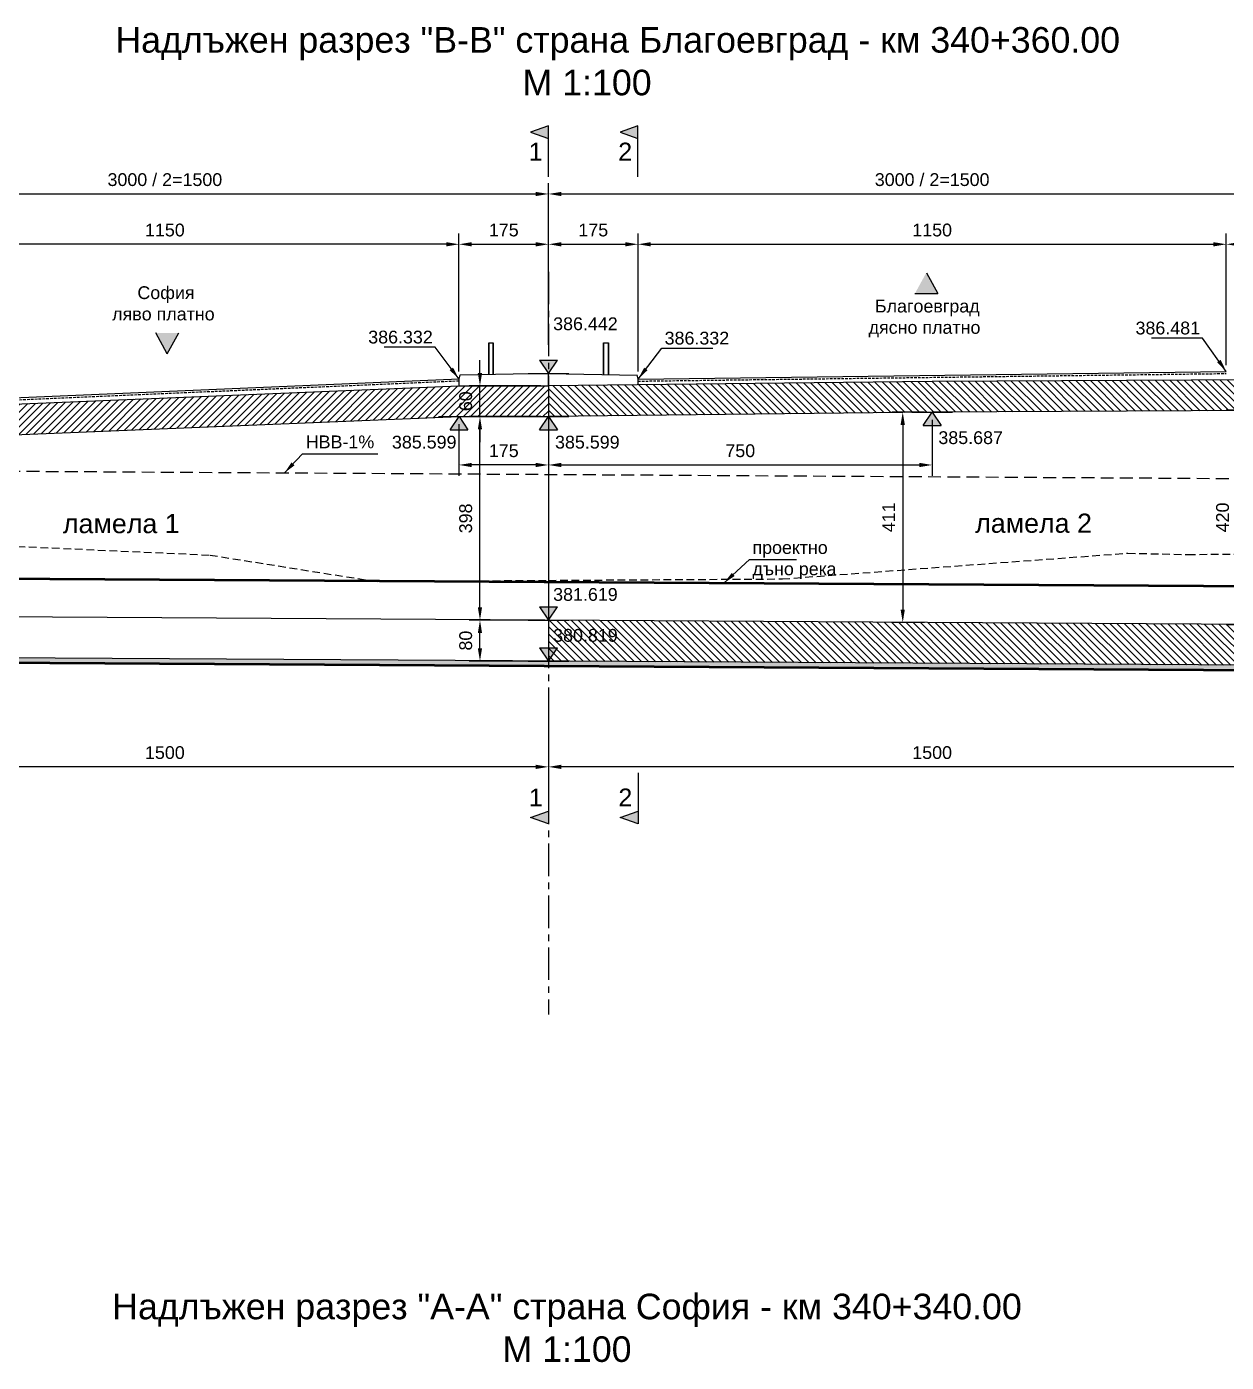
# Model space of a CAD drawing. Header units: centimetres. Extents: x 8495135 to 959133560, y 4530079 to 463453963.
# Drawn here: x 958978778 to 958981123, y 463416057 to 463418668 of the extents above; entities that cross this region are included whole.
import ezdxf
from ezdxf.enums import TextEntityAlignment as Align

# ---------------------------------------------------------------- set-up
doc = ezdxf.new("R2010")
doc.units = ezdxf.units.CM
doc.header["$LTSCALE"] = 0.1
for name, pattern in [('CENTER', [50.8, 31.75, -6.35, 6.35, -6.35]), ('CONTINU', [0]), ('DASHED', [0.75, 0.5, -0.25])]:
    doc.linetypes.add(name, pattern=pattern)
doc.layers.add('31_VERT_ALIGNM', color=1, linetype='Continuous', lineweight=50)
doc.layers.add('br_text', color=2, linetype='Continuous', lineweight=35)
for name, color, linetype in [('40_ROADWAY', 1, 'Continuous'), ('br_dimension', 1, 'Continuous'), ('br_hatch', 9, 'Continuous'), ('br_hatch_dark', 8, 'Continuous'), ('br_view_yellow', 2, 'Continuous'), ('hatch', 253, 'Continuous'), ('Kustendilska voda', 12, 'Continuous')]:
    doc.layers.add(name, color=color, linetype=linetype)
doc.styles.add('1-10 cm', font='arial.ttf', dxfattribs={"height": 2.5})
doc.styles.add('1-50 cm', font='arial.ttf', dxfattribs={"height": 12.5})
doc.styles.add('MM 1 to 100', font='arial.ttf', dxfattribs={"height": 25})
doc.styles.add('MM 1 to 150', font='arial.ttf', dxfattribs={"height": 37.5})
doc.styles.add('MM_ARIAL', font='arial.ttf')
doc.dimstyles.new('MM DIM 1 to 100', dxfattribs={"dimscale": 10, "dimtxt": 2.5, "dimasz": 2.5, "dimexe": 2.1, "dimexo": 1.5, "dimgap": 1.5, "dimtad": 1, "dimdec": 0, "dimdsep": 46, "dimtxsty": 'MM_ARIAL', "dimcen": 3, "dimclrd": 1, "dimclre": 1, "dimclrt": 7, "dimaunit": 2, "dimadec": 1, "dimazin": 0, "dimtp": 100, "dimtm": 3, "dimtfac": 1, "dimtdec": 0, "dimtix": 1, "dimtmove": 0, "dimatfit": 3, "dimfxl": 0, "dimtolj": 1, "dimtzin": 0, "dimarcsym": 0})

# ---------------------------------------------------------------- blocks, each defined once
blk = doc.blocks.new('*U239')
at = {"ltscale": 0.5}
blk.add_hatch(color=256, dxfattribs=at).paths.add_polyline_path([(-26.2, 39), (0, 0), (26.2, 39)])
for p, q in [((-60, 0), (0, 0)), ((-26.2, 39), (26.2, 39)), ((-26.2, 39), (0, 0)), ((0, 0), (26.2, 39)), ((0, 0), (60, 0))]:
    blk.add_line(p, q, dxfattribs=at)
at = {"color": 7, "ltscale": 0.5, "style": '1-10 cm'}
blk.add_attdef('1', text='', height=37.5, dxfattribs=at).set_placement((108.2, 127), align=Align.CENTER)
blk = doc.blocks.new('*D553')
at = {"layer": 'br_dimension', "color": 1, "linetype": 'ByBlock', "lineweight": -2, "ltscale": 3, "transparency": 16777216}
for p, q in [((958978473.3, 463417952.3), (958978473.3, 463418263.4)), ((958979623.3, 463417993.9), (958979623.3, 463418263.4)), ((958979598.3, 463418242.4), (958978498.3, 463418242.4))]:
    blk.add_line(p, q, dxfattribs=at)
at = {"layer": 'br_dimension', "color": 1, "linetype": 'ByBlock', "ltscale": 3, "transparency": 16777216}
for points in [[(958978498.3, 463418246.5), (958978498.3, 463418238.2), (958978473.3, 463418242.4)], [(958979598.3, 463418246.5), (958979598.3, 463418238.2), (958979623.3, 463418242.4)]]:
    blk.add_solid(points, dxfattribs=at)
at = {"layer": 'br_dimension', "color": 7, "linetype": 'ByBlock', "ltscale": 3, "transparency": 16777216, "insert": (958979048.3, 463418270.1), "char_height": 25, "attachment_point": 5, "style": 'MM_ARIAL'}
blk.add_mtext('\\A1;1150', dxfattribs=at)
blk = doc.blocks.new('*D554')
at = {"layer": 'br_dimension', "color": 1, "linetype": 'ByBlock', "lineweight": -2, "ltscale": 3, "transparency": 16777216}
for p, q in [((958979623.3, 463417993.9), (958979623.3, 463418263.4)), ((958979798.3, 463418046.1), (958979798.3, 463418263.4)), ((958979648.3, 463418242.4), (958979773.3, 463418242.4))]:
    blk.add_line(p, q, dxfattribs=at)
at = {"layer": 'br_dimension', "color": 1, "linetype": 'ByBlock', "ltscale": 3, "transparency": 16777216}
for points in [[(958979648.3, 463418246.5), (958979648.3, 463418238.2), (958979623.3, 463418242.4)], [(958979773.3, 463418246.5), (958979773.3, 463418238.2), (958979798.3, 463418242.4)]]:
    blk.add_solid(points, dxfattribs=at)
at = {"layer": 'br_dimension', "color": 7, "linetype": 'ByBlock', "ltscale": 3, "transparency": 16777216, "insert": (958979710.8, 463418270.1), "char_height": 25, "attachment_point": 5, "style": 'MM_ARIAL'}
blk.add_mtext('\\A1;175', dxfattribs=at)
blk = doc.blocks.new('*D555')
at = {"layer": 'br_dimension', "color": 1, "linetype": 'ByBlock', "lineweight": -2, "ltscale": 3, "transparency": 16777216}
for p, q in [((958979798.3, 463418046.1), (958979798.3, 463418263.4)), ((958979973.3, 463417993.9), (958979973.3, 463418263.4)), ((958979823.3, 463418242.4), (958979948.3, 463418242.4))]:
    blk.add_line(p, q, dxfattribs=at)
at = {"layer": 'br_dimension', "color": 1, "linetype": 'ByBlock', "ltscale": 3, "transparency": 16777216}
for points in [[(958979823.3, 463418246.5), (958979823.3, 463418238.2), (958979798.3, 463418242.4)], [(958979948.3, 463418246.5), (958979948.3, 463418238.2), (958979973.3, 463418242.4)]]:
    blk.add_solid(points, dxfattribs=at)
at = {"layer": 'br_dimension', "color": 7, "linetype": 'ByBlock', "ltscale": 3, "transparency": 16777216, "insert": (958979885.8, 463418270.1), "char_height": 25, "attachment_point": 5, "style": 'MM_ARIAL'}
blk.add_mtext('\\A1;175', dxfattribs=at)
blk = doc.blocks.new('*D556')
at = {"layer": 'br_dimension', "color": 1, "linetype": 'ByBlock', "lineweight": -2, "ltscale": 3, "transparency": 16777216}
for p, q in [((958979783.3, 463417507.6), (958979643.3, 463417507.6)), ((958979664.3, 463417452.6), (958979664.3, 463417482.6)), ((958979783.3, 463417427.6), (958979643.3, 463417427.6))]:
    blk.add_line(p, q, dxfattribs=at)
at = {"layer": 'br_dimension', "color": 1, "linetype": 'ByBlock', "ltscale": 3, "transparency": 16777216}
for points in [[(958979660.1, 463417482.6), (958979668.4, 463417482.6), (958979664.3, 463417507.6)], [(958979660.1, 463417452.6), (958979668.4, 463417452.6), (958979664.3, 463417427.6)]]:
    blk.add_solid(points, dxfattribs=at)
at = {"layer": 'br_dimension', "color": 7, "linetype": 'ByBlock', "ltscale": 3, "transparency": 16777216, "insert": (958979636.5, 463417467.6), "char_height": 25, "attachment_point": 5, "rotation": 90, "style": 'MM_ARIAL'}
blk.add_mtext('\\A1;80', dxfattribs=at)
blk = doc.blocks.new('*D557')
at = {"layer": 'br_dimension', "color": 1, "linetype": 'ByBlock', "lineweight": -2, "ltscale": 3, "transparency": 16777216}
for p, q in [((958979783.3, 463417905.6), (958979643.3, 463417905.6)), ((958979664.3, 463417532.6), (958979664.3, 463417880.6)), ((958979783.3, 463417507.6), (958979643.3, 463417507.6))]:
    blk.add_line(p, q, dxfattribs=at)
at = {"layer": 'br_dimension', "color": 1, "linetype": 'ByBlock', "ltscale": 3, "transparency": 16777216}
for points in [[(958979660.1, 463417880.6), (958979668.4, 463417880.6), (958979664.3, 463417905.6)], [(958979660.1, 463417532.6), (958979668.4, 463417532.6), (958979664.3, 463417507.6)]]:
    blk.add_solid(points, dxfattribs=at)
at = {"layer": 'br_dimension', "color": 7, "linetype": 'ByBlock', "ltscale": 3, "transparency": 16777216, "insert": (958979636.5, 463417706.6), "char_height": 25, "attachment_point": 5, "rotation": 90, "style": 'MM_ARIAL'}
blk.add_mtext('\\A1;398', dxfattribs=at)
blk = doc.blocks.new('*D558')
at = {"layer": 'br_dimension', "color": 1, "linetype": 'ByBlock', "lineweight": -2, "ltscale": 3, "transparency": 16777216}
for p, q in [((958979664.3, 463417990.6), (958979664.3, 463418015.6)), ((958979783.3, 463417965.6), (958979643.3, 463417965.6)), ((958979664.3, 463417905.6), (958979664.3, 463417965.6)), ((958979783.3, 463417905.6), (958979643.3, 463417905.6)), ((958979664.3, 463417880.6), (958979664.3, 463417855.6))]:
    blk.add_line(p, q, dxfattribs=at)
at = {"layer": 'br_dimension', "color": 1, "linetype": 'ByBlock', "ltscale": 3, "transparency": 16777216}
for points in [[(958979660.1, 463417990.6), (958979668.4, 463417990.6), (958979664.3, 463417965.6)], [(958979660.1, 463417880.6), (958979668.4, 463417880.6), (958979664.3, 463417905.6)]]:
    blk.add_solid(points, dxfattribs=at)
at = {"layer": 'br_dimension', "color": 7, "linetype": 'ByBlock', "ltscale": 3, "transparency": 16777216, "insert": (958979636.5, 463417935.6), "char_height": 25, "attachment_point": 5, "rotation": 90, "style": 'MM_ARIAL'}
blk.add_mtext('\\A1;60', dxfattribs=at)
blk = doc.blocks.new('*D559')
at = {"layer": 'br_dimension', "color": 1, "linetype": 'ByBlock', "lineweight": -2, "ltscale": 3, "transparency": 16777216}
for p, q in [((958981123.3, 463418006), (958981123.3, 463418263.4)), ((958981298.3, 463418127.2), (958981298.3, 463418263.4)), ((958981273.3, 463418242.4), (958981148.3, 463418242.4))]:
    blk.add_line(p, q, dxfattribs=at)
at = {"layer": 'br_dimension', "color": 1, "linetype": 'ByBlock', "ltscale": 3, "transparency": 16777216}
for points in [[(958981148.3, 463418246.5), (958981148.3, 463418238.2), (958981123.3, 463418242.4)], [(958981273.3, 463418246.5), (958981273.3, 463418238.2), (958981298.3, 463418242.4)]]:
    blk.add_solid(points, dxfattribs=at)
at = {"layer": 'br_dimension', "color": 7, "linetype": 'ByBlock', "ltscale": 3, "transparency": 16777216, "insert": (958981210.8, 463418270.1), "char_height": 25, "attachment_point": 5, "style": 'MM_ARIAL'}
blk.add_mtext('\\A1;175', dxfattribs=at)
blk = doc.blocks.new('*D561')
at = {"layer": 'br_dimension', "color": 1, "linetype": 'ByBlock', "lineweight": -2, "ltscale": 3, "transparency": 16777216}
for p, q in [((958979973.3, 463417993.9), (958979973.3, 463418263.4)), ((958981123.3, 463418006), (958981123.3, 463418263.4)), ((958979998.3, 463418242.4), (958981098.3, 463418242.4))]:
    blk.add_line(p, q, dxfattribs=at)
at = {"layer": 'br_dimension', "color": 1, "linetype": 'ByBlock', "ltscale": 3, "transparency": 16777216}
for points in [[(958979998.3, 463418246.5), (958979998.3, 463418238.2), (958979973.3, 463418242.4)], [(958981098.3, 463418246.5), (958981098.3, 463418238.2), (958981123.3, 463418242.4)]]:
    blk.add_solid(points, dxfattribs=at)
at = {"layer": 'br_dimension', "color": 7, "linetype": 'ByBlock', "ltscale": 3, "transparency": 16777216, "insert": (958980548.3, 463418270.1), "char_height": 25, "attachment_point": 5, "style": 'MM_ARIAL'}
blk.add_mtext('\\A1;1150', dxfattribs=at)
blk = doc.blocks.new('*U237')
at = {"ltscale": 0.5}
blk.add_hatch(color=256, dxfattribs=at).paths.add_polyline_path([(-26.2, 39), (0, 0), (26.2, 39)])
for p, q in [((-60, 0), (0, 0)), ((-26.2, 39), (26.2, 39)), ((-26.2, 39), (0, 0)), ((0, 0), (26.2, 39)), ((0, 0), (60, 0))]:
    blk.add_line(p, q, dxfattribs=at)
at = {"color": 7, "ltscale": 0.5, "style": '1-10 cm'}
blk.add_attdef('1', text='', height=37.5, dxfattribs=at).set_placement((-102, 56.7), align=Align.CENTER)
blk = doc.blocks.new('*U263')
at = {"ltscale": 0.5}
blk.add_hatch(color=256, dxfattribs=at).paths.add_polyline_path([(-26.2, 39), (0, 0), (26.2, 39)])
for p, q in [((-60, 0), (0, 0)), ((-26.2, 39), (26.2, 39)), ((-26.2, 39), (0, 0)), ((0, 0), (26.2, 39)), ((0, 0), (60, 0))]:
    blk.add_line(p, q, dxfattribs=at)
at = {"color": 7, "ltscale": 0.5, "style": '1-10 cm'}
blk.add_attdef('1', text='', height=37.5, dxfattribs=at).set_placement((113.8, 56.7), align=Align.CENTER)
blk = doc.blocks.new('*U347')
at = {"ltscale": 0.5}
blk.add_hatch(color=256, dxfattribs=at).paths.add_polyline_path([(-26.2, 39), (0, 0), (26.2, 39)])
for p, q in [((-60, 0), (0, 0)), ((-26.2, 39), (26.2, 39)), ((-26.2, 39), (0, 0)), ((0, 0), (26.2, 39)), ((0, 0), (60, 0))]:
    blk.add_line(p, q, dxfattribs=at)
at = {"color": 7, "ltscale": 0.5, "style": '1-10 cm'}
blk.add_attdef('1', text='', height=37.5, dxfattribs=at).set_placement((112.9, 56.7), align=Align.CENTER)
blk = doc.blocks.new('*D564')
at = {"layer": 'br_dimension', "color": 1, "linetype": 'ByBlock', "lineweight": -2, "ltscale": 3, "transparency": 16777216}
for p, q in [((958979798.3, 463418355.7), (958979798.3, 463418361.7)), ((958979823.3, 463418340.7), (958981273.3, 463418340.7)), ((958981298.3, 463418257.4), (958981298.3, 463418361.7))]:
    blk.add_line(p, q, dxfattribs=at)
at = {"layer": 'br_dimension', "color": 1, "linetype": 'ByBlock', "ltscale": 3, "transparency": 16777216}
for points in [[(958979823.3, 463418344.8), (958979823.3, 463418336.5), (958979798.3, 463418340.7)], [(958981273.3, 463418344.8), (958981273.3, 463418336.5), (958981298.3, 463418340.7)]]:
    blk.add_solid(points, dxfattribs=at)
at = {"layer": 'br_dimension', "color": 7, "linetype": 'ByBlock', "ltscale": 3, "transparency": 16777216, "insert": (958980548.3, 463418368.6), "char_height": 25, "attachment_point": 5, "style": 'MM_ARIAL'}
blk.add_mtext('\\A1;3000 / 2=1500', dxfattribs=at)
blk = doc.blocks.new('*D565')
at = {"layer": 'br_dimension', "color": 1, "linetype": 'ByBlock', "lineweight": -2, "ltscale": 3, "transparency": 16777216}
for p, q in [((958978298.3, 463418257.4), (958978298.3, 463418361.7)), ((958978323.3, 463418340.7), (958979773.3, 463418340.7)), ((958979798.3, 463418257.4), (958979798.3, 463418361.7))]:
    blk.add_line(p, q, dxfattribs=at)
at = {"layer": 'br_dimension', "color": 1, "linetype": 'ByBlock', "ltscale": 3, "transparency": 16777216}
for points in [[(958978323.3, 463418344.8), (958978323.3, 463418336.5), (958978298.3, 463418340.7)], [(958979773.3, 463418344.8), (958979773.3, 463418336.5), (958979798.3, 463418340.7)]]:
    blk.add_solid(points, dxfattribs=at)
at = {"layer": 'br_dimension', "color": 7, "linetype": 'ByBlock', "ltscale": 3, "transparency": 16777216, "insert": (958979048.3, 463418368.6), "char_height": 25, "attachment_point": 5, "style": 'MM_ARIAL'}
blk.add_mtext('\\A1;3000 / 2=1500', dxfattribs=at)
blk = doc.blocks.new('*D568')
at = {"layer": 'br_dimension', "color": 1, "linetype": 'ByBlock', "lineweight": -2, "ltscale": 3, "transparency": 16777216}
for p, q in [((958980533.3, 463417914.4), (958980469.8, 463417914.4)), ((958980490.8, 463417889.4), (958980490.8, 463417528.1)), ((958980533.3, 463417503.1), (958980469.8, 463417503.1))]:
    blk.add_line(p, q, dxfattribs=at)
at = {"layer": 'br_dimension', "color": 1, "linetype": 'ByBlock', "ltscale": 3, "transparency": 16777216}
for points in [[(958980486.6, 463417889.4), (958980494.9, 463417889.4), (958980490.8, 463417914.4)], [(958980486.6, 463417528.1), (958980494.9, 463417528.1), (958980490.8, 463417503.1)]]:
    blk.add_solid(points, dxfattribs=at)
at = {"layer": 'br_dimension', "color": 7, "linetype": 'ByBlock', "ltscale": 3, "transparency": 16777216, "insert": (958980463.2, 463417708.7), "char_height": 25, "attachment_point": 5, "rotation": 90, "style": 'MM_ARIAL'}
blk.add_mtext('\\A1;411', dxfattribs=at)
blk = doc.blocks.new('*D569')
at = {"layer": 'br_dimension', "color": 1, "linetype": 'ByBlock', "lineweight": -2, "ltscale": 3, "transparency": 16777216}
for p, q in [((958981283.3, 463417918.2), (958981122.9, 463417918.2)), ((958981143.9, 463417893.2), (958981143.9, 463417523.6)), ((958981283.3, 463417498.6), (958981122.9, 463417498.6))]:
    blk.add_line(p, q, dxfattribs=at)
at = {"layer": 'br_dimension', "color": 1, "linetype": 'ByBlock', "ltscale": 3, "transparency": 16777216}
for points in [[(958981139.7, 463417893.2), (958981148.1, 463417893.2), (958981143.9, 463417918.2)], [(958981139.7, 463417523.6), (958981148.1, 463417523.6), (958981143.9, 463417498.6)]]:
    blk.add_solid(points, dxfattribs=at)
at = {"layer": 'br_dimension', "color": 7, "linetype": 'ByBlock', "ltscale": 3, "transparency": 16777216, "insert": (958981116.1, 463417708.4), "char_height": 25, "attachment_point": 5, "rotation": 90, "style": 'MM_ARIAL'}
blk.add_mtext('\\A1;420', dxfattribs=at)
blk = doc.blocks.new('*U183')
at = {"ltscale": 0.5}
blk.add_hatch(color=256, dxfattribs=at).paths.add_polyline_path([(-26.2, 39), (0, 0), (26.2, 39)])
for p, q in [((-60, 0), (0, 0)), ((-26.2, 39), (26.2, 39)), ((-26.2, 39), (0, 0)), ((0, 0), (26.2, 39)), ((0, 0), (60, 0))]:
    blk.add_line(p, q, dxfattribs=at)
at = {"color": 7, "ltscale": 0.5, "style": '1-10 cm'}
blk.add_attdef('1', text='', height=37.5, dxfattribs=at).set_placement((108.2, 56.7), align=Align.CENTER)
blk = doc.blocks.new('*U353')
at = {"linetype": 'CONTINU', "ltscale": 0.5}
blk.add_hatch(color=256, dxfattribs=at).paths.add_polyline_path([(-87.5, -35), (-100, 0), (-75, 0)])
at = {"ltscale": 0.5}
blk.add_line((0, 0), (-100, 0), dxfattribs=at)
at = {"lineweight": -3, "ltscale": 0.5}
for p, q in [((-100, 0), (-87.5, -35)), ((-87.5, -35), (-75, 0))]:
    blk.add_line(p, q, dxfattribs=at)
at = {"color": 7, "ltscale": 0.5, "style": '1-50 cm'}
blk.add_attdef('1', text='', height=35, dxfattribs=at).set_placement((-45.7, -25), align=Align.MIDDLE_CENTER)
blk = doc.blocks.new('*U354')
at = {"linetype": 'CONTINU', "ltscale": 0.5}
blk.add_hatch(color=256, dxfattribs=at).paths.add_polyline_path([(-87.5, -35), (-100, 0), (-75, 0)])
at = {"ltscale": 0.5}
blk.add_line((0, 0), (-100, 0), dxfattribs=at)
at = {"lineweight": -3, "ltscale": 0.5}
for p, q in [((-100, 0), (-87.5, -35)), ((-87.5, -35), (-75, 0))]:
    blk.add_line(p, q, dxfattribs=at)
at = {"color": 7, "ltscale": 0.5, "style": '1-50 cm'}
blk.add_attdef('1', text='', height=35, dxfattribs=at).set_placement((-44.6, -24.8), align=Align.MIDDLE_CENTER)
blk = doc.blocks.new('*D681')
at = {"layer": 'br_hatch', "color": 1, "lineweight": -2, "transparency": 16777216}
for p, q in [((958979798.3, 463417326), (958979798.3, 463417199.8)), ((958981298.3, 463417293.6), (958981298.3, 463417199.8)), ((958981273.3, 463417220.8), (958979823.3, 463417220.8))]:
    blk.add_line(p, q, dxfattribs=at)
at = {"layer": 'br_hatch', "color": 1, "transparency": 16777216}
for points in [[(958979823.3, 463417225), (958979823.3, 463417216.7), (958979798.3, 463417220.8)], [(958981273.3, 463417225), (958981273.3, 463417216.7), (958981298.3, 463417220.8)]]:
    blk.add_solid(points, dxfattribs=at)
at = {"layer": 'br_hatch', "color": 7, "transparency": 16777216, "insert": (958980548.3, 463417248.6), "char_height": 25, "attachment_point": 5, "style": 'MM_ARIAL'}
blk.add_mtext('\\A1;1500', dxfattribs=at)
blk = doc.blocks.new('*D682')
at = {"layer": 'br_hatch', "color": 1, "lineweight": -2, "transparency": 16777216}
for p, q in [((958979798.3, 463417326), (958979798.3, 463417199.8)), ((958978298.3, 463417311.6), (958978298.3, 463417199.8)), ((958979773.3, 463417220.8), (958978323.3, 463417220.8))]:
    blk.add_line(p, q, dxfattribs=at)
at = {"layer": 'br_hatch', "color": 1, "transparency": 16777216}
for points in [[(958978323.3, 463417225), (958978323.3, 463417216.7), (958978298.3, 463417220.8)], [(958979773.3, 463417225), (958979773.3, 463417216.7), (958979798.3, 463417220.8)]]:
    blk.add_solid(points, dxfattribs=at)
at = {"layer": 'br_hatch', "color": 7, "transparency": 16777216, "insert": (958979048.3, 463417248.6), "char_height": 25, "attachment_point": 5, "style": 'MM_ARIAL'}
blk.add_mtext('\\A1;1500', dxfattribs=at)
blk = doc.blocks.new('*D827')
at = {"layer": 'br_dimension', "color": 1, "linetype": 'ByBlock', "lineweight": -2, "ltscale": 3, "transparency": 16777216}
for p, q in [((958979623.3, 463417890.6), (958979623.3, 463417790)), ((958979798.3, 463417890.6), (958979798.3, 463417790)), ((958979773.3, 463417811), (958979648.3, 463417811))]:
    blk.add_line(p, q, dxfattribs=at)
at = {"layer": 'br_dimension', "color": 1, "linetype": 'ByBlock', "ltscale": 3, "transparency": 16777216}
for points in [[(958979648.3, 463417815.1), (958979648.3, 463417806.8), (958979623.3, 463417811)], [(958979773.3, 463417815.1), (958979773.3, 463417806.8), (958979798.3, 463417811)]]:
    blk.add_solid(points, dxfattribs=at)
at = {"layer": 'br_dimension', "color": 7, "linetype": 'ByBlock', "ltscale": 3, "transparency": 16777216, "insert": (958979710.8, 463417838.7), "char_height": 25, "attachment_point": 5, "style": 'MM_ARIAL'}
blk.add_mtext('\\A1;175', dxfattribs=at)
blk = doc.blocks.new('*D828')
at = {"layer": 'br_dimension', "color": 1, "linetype": 'ByBlock', "lineweight": -2, "ltscale": 3, "transparency": 16777216}
for p, q in [((958980548.2, 463417899.4), (958980548.2, 463417790)), ((958979798.3, 463417890.6), (958979798.3, 463417790)), ((958979823.3, 463417811), (958980523.2, 463417811))]:
    blk.add_line(p, q, dxfattribs=at)
at = {"layer": 'br_dimension', "color": 1, "linetype": 'ByBlock', "ltscale": 3, "transparency": 16777216}
for points in [[(958979823.3, 463417815.1), (958979823.3, 463417806.8), (958979798.3, 463417811)], [(958980523.2, 463417815.1), (958980523.2, 463417806.8), (958980548.2, 463417811)]]:
    blk.add_solid(points, dxfattribs=at)
at = {"layer": 'br_dimension', "color": 7, "linetype": 'ByBlock', "ltscale": 3, "transparency": 16777216, "insert": (958980173.2, 463417838.7), "char_height": 25, "attachment_point": 5, "style": 'MM_ARIAL'}
blk.add_mtext('\\A1;750', dxfattribs=at)

msp = doc.modelspace()

# ---------------------------------------------------------------- hatches: boundary and pattern name
at = {"layer": 'br_hatch', "ltscale": 0.5}
h = msp.add_hatch(color=256, dxfattribs=at)
h.dxf.hatch_style = 1
h.paths.add_polyline_path([(958980536.94, 463418186.86), (958980514.56, 463418145.86), (958980559.32, 463418145.86)])
h = msp.add_hatch(color=256, dxfattribs=at)
h.dxf.hatch_style = 1
h.paths.add_polyline_path([(958979075.45, 463418069.19), (958979030.69, 463418069.19), (958979053.07, 463418028.2)])
at = {"layer": 'br_hatch'}
h = msp.add_hatch(dxfattribs=at)
h.set_pattern_fill('_USER', color=256, scale=10, angle=45, style=2, pattern_type=0)
h.set_pattern_definition([(135, (967475114.561, 458887364.231), (7.071067812, 7.071067812), [])])
h.paths.add_polyline_path([(958981298.32, 463417918.2), (958980548.32, 463417914.36), (958979798.32, 463417905.58), (958979798.32, 463417965.59), (958980548.32, 463417974.36), (958981298.32, 463417977.8)])
h = msp.add_hatch(dxfattribs=at)
h.set_pattern_fill('_USER,_I', color=256, scale=10, angle=135, style=2, pattern_type=0)
h.set_pattern_definition([(45, (967475114.561, 458887364.231), (7.071067812, -7.071067812), [])])
h.paths.add_polyline_path([(958979623.32, 463417905.59), (958979798.32, 463417905.59), (958979798.32, 463417965.59), (958979623.32, 463417965.59), (958978298.32, 463417910.95), (958978298.32, 463417850.95)])
h.paths.add_polyline_path([(958979662.45, 463417910.1), (958979662.45, 463417961.44), (958979610.93, 463417961.44), (958979610.93, 463417910.1)], flags=24)
h = msp.add_hatch(dxfattribs=at)
h.set_pattern_fill('_USER,_I', color=256, scale=10, angle=45, style=2, pattern_type=0)
h.set_pattern_definition([(45, (958992164.413, 463437540.29), (-7.071068, 7.071068), [])])
h.paths.add_polyline_path([(958978300.98, 463417467.61), (958978439.99, 463417467.61), (958978439.99, 463417505.93), (958978300.98, 463417505.93)])
h.paths.add_polyline_path([(958979662.43, 463417442.06), (958979662.43, 463417493.41), (958979610.91, 463417493.41), (958979610.91, 463417442.06)], flags=9)
h = msp.add_hatch(dxfattribs=at)
h.set_pattern_fill('_USER', color=256, scale=10, angle=45, style=2, pattern_type=0)
h.set_pattern_definition([(135, (958967432.227, 463437540.29), (7.071068, 7.071068), [])])
h.paths.add_polyline_path([(958979798.32, 463417427.61), (958979798.32, 463417507.61), (958980548.32, 463417503.11), (958980548.32, 463417423.11)])
h = msp.add_hatch(dxfattribs=at)
h.set_pattern_fill('_USER', color=256, scale=10, angle=45, style=2, pattern_type=0)
h.set_pattern_definition([(135, (967475114.561, 458889840.175), (7.071067812, 7.071067812), [])])
h.paths.add_polyline_path([(958980548.32, 463417423.11), (958980548.32, 463417503.11), (958981298.32, 463417498.61), (958981298.32, 463417418.61)])
h = msp.add_hatch(color=256, dxfattribs=at)
h.dxf.hatch_style = 1
h.paths.add_polyline_path([(958979798.32, 463417427.61), (958978298.32, 463417436.61), (958978298.32, 463417426.61), (958979798.32, 463417417.61)])
h.paths.add_polyline_path([(958981298.32, 463417418.61), (958979798.32, 463417427.61), (958979798.32, 463417417.61), (958981298.32, 463417408.61)])

# ---------------------------------------------------------------- linework, layer by layer
at = {"layer": '31_VERT_ALIGNM'}
for p, q in [((958983040.47, 463417562.5), (958976946.32, 463417599.06)), ((958981248.18, 463417408.9), (958978348.17, 463417426.31))]:
    msp.add_line(p, q, dxfattribs=at)
at = {"layer": '40_ROADWAY'}
for p, q in [((958979623.32, 463417978.86), (958978473.32, 463417929.47)), ((958979973.32, 463417978.86), (958981123.32, 463417993.77))]:
    msp.add_line(p, q, dxfattribs=at)
at = {"layer": '40_ROADWAY', "linetype": 'DASHED', "ltscale": 100}
for p, q in [((958979623.32, 463417974.86), (958978473.32, 463417925.47)), ((958979973.32, 463417974.86), (958981123.32, 463417989.77))]:
    msp.add_line(p, q, dxfattribs=at)
at = {"layer": 'br_dimension', "linetype": 'CENTER', "ltscale": 20}
msp.add_line((958979798.32, 463418188.54), (958979798.32, 463416736.6), dxfattribs=at)
at = {"layer": 'br_hatch', "ltscale": 0.5}
for p, q in [((958980536.94, 463418186.86), (958980559.32, 463418145.86)), ((958980514.56, 463418145.86), (958980559.32, 463418145.86)), ((958979053.07, 463418028.2), (958979030.69, 463418069.19)), ((958979053.07, 463418028.2), (958979075.45, 463418069.19))]:
    msp.add_line(p, q, dxfattribs=at)
at = {"layer": 'br_hatch_dark', "linetype": 'DASHED', "ltscale": 300}
msp.add_lwpolyline([(958978692.62, 463417654.85), (958979136.62, 463417634.85), (958979452.72, 463417584.55), (958979464.02, 463417583.45), (958979798.32, 463417585.45), (958980255.42, 463417588.25), (958980930.52, 463417638.55), (958981045.52, 463417635.95), (958981048.32, 463417635.95), (958981696.12, 463417642.45), (958982092.52, 463417507.75), (958982114.02, 463417489.65), (958982213.12, 463417598.85), (958982274.72, 463417616.25), (958982298.32, 463417614.65), (958983040.47, 463417563.59)], dxfattribs=at)
at = {"layer": 'br_view_yellow'}
for p, q in [((958979623.32, 463417978.86), (958979625.32, 463417986.86)), ((958979623.32, 463417965.59), (958979623.32, 463417978.86)), ((958979623.32, 463417966.96), (958979623.32, 463417978.86)), ((958979798.32, 463417989.82), (958979625.32, 463417986.36)), ((958979798.32, 463417965.59), (958979798.32, 463417992.09)), ((958979798.32, 463417989.82), (958979971.32, 463417986.36)), ((958980548.32, 463417974.36), (958979798.32, 463417965.59)), ((958979973.32, 463417978.86), (958979971.32, 463417986.86)), ((958979973.32, 463417967.64), (958979973.32, 463417978.86)), ((958981298.32, 463417978.2), (958980548.32, 463417974.36)), ((958978298.32, 463417910.95), (958979623.32, 463417965.59)), ((958979623.32, 463417965.59), (958979798.32, 463417965.59)), ((958979798.32, 463417965.59), (958979798.32, 463417427.61)), ((958978298.32, 463417850.95), (958979623.32, 463417905.59)), ((958979623.32, 463417905.59), (958979798.32, 463417905.59)), ((958980548.32, 463417914.36), (958979798.32, 463417905.59)), ((958981298.32, 463417918.2), (958980548.32, 463417914.36)), ((958981298.32, 463417498.61), (958978298.32, 463417516.61)), ((958981298.32, 463417418.61), (958978298.32, 463417436.61))]:
    msp.add_line(p, q, dxfattribs=at)
at = {"layer": 'hatch'}
for points in [[(958979690.92, 463417987.32), (958979690.92, 463418049.32), (958979680.92, 463418049.32), (958979680.92, 463417987.32)], [(958979690.92, 463417987.32), (958979690.92, 463418049.32), (958979680.92, 463418049.32), (958979680.92, 463417987.32)], [(958979689.92, 463417987.32), (958979689.92, 463418049.32), (958979681.92, 463418049.32), (958979681.92, 463417987.32)], [(958979689.92, 463417987.32), (958979689.92, 463418049.32), (958979681.92, 463418049.32), (958979681.92, 463417987.32)], [(958979905.72, 463417987.65), (958979905.72, 463418049.65), (958979915.72, 463418049.65), (958979915.72, 463417987.65)], [(958979905.72, 463417987.65), (958979905.72, 463418049.65), (958979915.72, 463418049.65), (958979915.72, 463417987.65)], [(958979906.72, 463417987.65), (958979906.72, 463418049.65), (958979914.72, 463418049.65), (958979914.72, 463417987.65)], [(958979906.72, 463417987.65), (958979906.72, 463418049.65), (958979914.72, 463418049.65), (958979914.72, 463417987.65)]]:
    msp.add_lwpolyline(points, dxfattribs=at)
at = {"layer": 'Kustendilska voda', "color": 1, "linetype": 'DASHED', "ltscale": 500}
msp.add_line((958983040.47, 463417772.5), (958976946.32, 463417809.06), dxfattribs=at)

# ---------------------------------------------------------------- block references
at = {"layer": 'br_dimension'}
ref = msp.add_blockref('*U353', (958979798.21, 463418374.16), dxfattribs=dict(at, rotation=270))
ref.add_attrib('1', '1', dxfattribs={"layer": '0', "color": 7, "ltscale": 0.5, "height": 35, "style": '1-50 cm'}).set_placement((958979773.17, 463418423.55), align=Align.MIDDLE_CENTER)
ref = msp.add_blockref('*U353', (958979973.21, 463418374.16), dxfattribs=dict(at, rotation=270))
ref.add_attrib('1', '2', dxfattribs={"layer": '0', "color": 7, "ltscale": 0.5, "height": 35, "style": '1-50 cm'}).set_placement((958979948.17, 463418423.55), align=Align.MIDDLE_CENTER)
at = {"layer": 'br_dimension', "ltscale": 0.5, "xscale": 0.6666669994593644, "yscale": 0.6666669994593644, "zscale": 0.6666669994593644, "rotation": 3.101571334866321e-05}
for name, p, values in [('*U239', (958979798.32, 463417989.82), {'1': '386.442'}), ('*U183', (958979798.32, 463417507.61), {'1': '381.619'}), ('*U183', (958979798.33, 463417427.61), {'1': '380.819'})]:
    msp.add_blockref(name, p, dxfattribs=at).add_auto_attribs(values)
at = {"layer": 'br_dimension', "ltscale": 0.5}
ref = msp.add_blockref('*U237', (958979623.32, 463417905.59), dxfattribs=dict(at, xscale=-0.6666669994593644, yscale=0.666667, zscale=0.666667, rotation=180.0000310162471))
ref.add_attrib('1', '385.599', dxfattribs={"layer": '0', "color": 7, "ltscale": 0.5, "height": 25, "rotation": 0.00003, "style": '1-10 cm'}).set_placement((958979555.3, 463417843.1), align=Align.CENTER)
ref = msp.add_blockref('*U263', (958979798.32, 463417905.59), dxfattribs=dict(at, xscale=-0.6666669994593644, yscale=0.666667, zscale=0.666667, rotation=180.0000310162471))
ref.add_attrib('1', '385.599', dxfattribs={"layer": '0', "color": 7, "ltscale": 0.5, "height": 25, "rotation": 0.00003, "style": '1-10 cm'}).set_placement((958979874.17, 463417843.1), align=Align.CENTER)
ref = msp.add_blockref('*U347', (958980548.32, 463417914.36), dxfattribs=dict(at, xscale=-0.6666669994593644, yscale=0.666667, zscale=0.666667, rotation=180.0000310162471))
ref.add_attrib('1', '385.687', dxfattribs={"layer": '0', "color": 7, "ltscale": 0.5, "height": 25, "rotation": 0.00003, "style": '1-10 cm'}).set_placement((958980623.57, 463417851.87), align=Align.CENTER)
at = {"layer": 'br_dimension'}
ref = msp.add_blockref('*U354', (958979798.32, 463417209.3), dxfattribs=dict(at, xscale=-1, rotation=270))
ref.add_attrib('1', '1', dxfattribs={"layer": '0', "color": 7, "ltscale": 0.5, "height": 35, "style": '1-50 cm'}).set_placement((958979773.51, 463417161.02), align=Align.MIDDLE_CENTER)
ref = msp.add_blockref('*U354', (958979973.32, 463417209.3), dxfattribs=dict(at, xscale=-1, rotation=270))
ref.add_attrib('1', '2', dxfattribs={"layer": '0', "color": 7, "ltscale": 0.5, "height": 35, "style": '1-50 cm'}).set_placement((958979948.51, 463417161.02), align=Align.MIDDLE_CENTER)

# ---------------------------------------------------------------- texts
at = {"layer": 'br_hatch', "char_height": 25, "attachment_point": 1, "style": 'MM 1 to 150'}
for s, insert, width in [('\\pi136.85;София \\P\\pi87.469;ляво платно', (958978857.76, 463418160.31), 305.0046), ('\\pi78.075;Благоевград\\P\\pi65.785;дясно платно', (958980358.28, 463418134.08), 459.7269)]:
    msp.add_mtext(s, dxfattribs=dict(at, insert=insert, width=width))
at = {"layer": 'br_text', "char_height": 37.5, "width": 286.5059, "attachment_point": 3, "style": 'MM 1 to 150'}
for s, insert in [('{\\fArial|b0|i0|c204|p34;ламела }1', (958979077.19, 463417715.19)), ('{\\fArial|b0|i0|c204|p34;ламела 2}', (958980860.64, 463417715.92))]:
    msp.add_mtext(s, dxfattribs=dict(at, insert=insert))
at = {"layer": 'br_view_yellow', "linetype": 'ByBlock', "ltscale": 3, "style": 'MM 1 to 150'}
for s, p in [('386.481', (958980945.84, 463418066.15)), ('386.332', (958979445.84, 463418048.49)), ('386.332', (958980025.3, 463418046.48))]:
    msp.add_text(s, height=25, dxfattribs=at).set_placement(p)
at = {"layer": 'br_view_yellow'}
for s, insert, char_height, width, attachment_point, style in [('\\pi177.7;Надлъжен разрез "B-B" страна Благоевград - км 340+360.00    М 1:100', (958979873.76, 463418666.93), 50.0003, 2253.1548, 2, 'MM 1 to 150'), ('HBB-1%', (958979323.71, 463417868.65), 25, 179.6726, 1, 'MM 1 to 100'), ('проектно дъно река', (958980196.98, 463417662.08), 25, 179.6726, 1, 'MM 1 to 100'), ('\\pi177.7;Надлъжен разрез "A-A" страна София - км 340+340.00\\PМ 1:100', (958979745.63, 463416190.99), 50.0003, 2015.4568, 2, 'MM 1 to 150')]:
    msp.add_mtext(s, dxfattribs=dict(at, insert=insert, char_height=char_height, width=width, attachment_point=attachment_point, style=style))

# ---------------------------------------------------------------- dimensions: what is measured, and where the dimension line sits
at = {"layer": 'br_dimension', "linetype": 'ByBlock', "ltscale": 3}
for base, p1, p2, picture, middle in [((958979798.32, 463418340.66), (958978298.32, 463418242.35), (958979798.32, 463418242.35), '*D565', (958979048.32, 463418368.59)), ((958981298.32, 463418340.66), (958979798.32, 463418340.66), (958981298.32, 463418242.35), '*D564', (958980548.32, 463418368.59))]:
    dim = msp.add_linear_dim(base=base, p1=p1, p2=p2, text='3000 / 2=<>', dimstyle='MM DIM 1 to 100', dxfattribs=at)
    dim.commit()
    dim.dimension.update_dxf_attribs({"geometry": picture, "text_midpoint": middle})
for base, p1, p2, picture, middle in [((958978473.32, 463418242.35), (958979623.32, 463417978.86), (958978473.32, 463417937.28), '*D553', (958979048.32, 463418270.12)), ((958979798.32, 463418242.35), (958979623.32, 463417978.86), (958979798.32, 463418031.09), '*D554', (958979710.82, 463418270.12)), ((958979973.32, 463418242.35), (958979798.32, 463418031.09), (958979973.32, 463417978.86), '*D555', (958979885.82, 463418270.12)), ((958979623.32, 463417810.98), (958979798.32, 463417905.59), (958979623.32, 463417905.59), '*D827', (958979710.82, 463417838.74)), ((958980548.17, 463417810.98), (958979798.32, 463417905.58), (958980548.17, 463417914.36), '*D828', (958980173.24, 463417838.74))]:
    dim = msp.add_linear_dim(base=base, p1=p1, p2=p2, dimstyle='MM DIM 1 to 100', dxfattribs=at)
    dim.commit()
    dim.dimension.update_dxf_attribs({"geometry": picture, "text_midpoint": middle})
for base, p1, p2, angle, picture, middle in [((958981123.32, 463418242.35), (958979973.32, 463417978.86), (958981123.32, 463417991.05), 180, '*D561', (958980548.32, 463418270.12)), ((958981123.32, 463418242.35), (958981298.32, 463418112.21), (958981123.32, 463417991.05), 180, '*D559', (958981210.82, 463418270.12)), ((958979664.28, 463417965.59), (958979798.32, 463417905.59), (958979798.32, 463417965.59), 90, '*D558', (958979636.51, 463417935.59)), ((958979664.28, 463417905.59), (958979798.32, 463417507.61), (958979798.32, 463417905.59), 90, '*D557', (958979636.5, 463417706.6)), ((958980490.78, 463417503.11), (958980548.32, 463417914.36), (958980548.32, 463417503.11), 90, '*D568', (958980463.23, 463417708.73)), ((958981143.91, 463417498.61), (958981298.32, 463417918.2), (958981298.32, 463417498.61), 90, '*D569', (958981116.14, 463417708.41)), ((958979664.26, 463417507.61), (958979798.33, 463417427.61), (958979798.32, 463417507.61), 90, '*D556', (958979636.49, 463417467.61))]:
    dim = msp.add_linear_dim(base=base, p1=p1, p2=p2, angle=angle, dimstyle='MM DIM 1 to 100', dxfattribs=at)
    dim.commit()
    dim.dimension.update_dxf_attribs({"geometry": picture, "text_midpoint": middle})
at = {"layer": 'br_hatch'}
for base, p1, p2, picture, middle in [((958978298.32, 463417220.85), (958979798.32, 463417341.03), (958978298.32, 463417326.61), '*D682', (958979048.32, 463417248.61)), ((958979798.32, 463417220.85), (958981298.32, 463417308.61), (958979798.32, 463417341.03), '*D681', (958980548.32, 463417248.61))]:
    dim = msp.add_linear_dim(base=base, p1=p1, p2=p2, dimstyle='MM DIM 1 to 100', dxfattribs=at)
    dim.commit()
    dim.dimension.update_dxf_attribs({"geometry": picture, "text_midpoint": middle})

# ---------------------------------------------------------------- leaders
at = {"layer": 'br_dimension', "linetype": 'ByBlock', "ltscale": 3}
for points in [[(958981123.32, 463417993.77), (958981076.66, 463418058.86), (958980976.85, 463418058.86)], [(958979623.32, 463417978.86), (958979576.66, 463418041.21), (958979476.85, 463418041.21)], [(958979973.32, 463417978.86), (958980019.98, 463418039.43), (958980119.79, 463418039.43)]]:
    msp.add_leader(points, dimstyle='MM DIM 1 to 100', dxfattribs=at)
at = {"layer": 'br_dimension', "color": 1}
for points in [[(958979281.75, 463417795.05), (958979317.63, 463417833.06), (958979464.7, 463417833.06)], [(958980141.09, 463417579.89), (958980190.9, 463417626.49), (958980282.99, 463417626.49)]]:
    msp.add_leader(points, dimstyle='MM DIM 1 to 100', dxfattribs=at)

doc.saveas('drawing.dxf')
